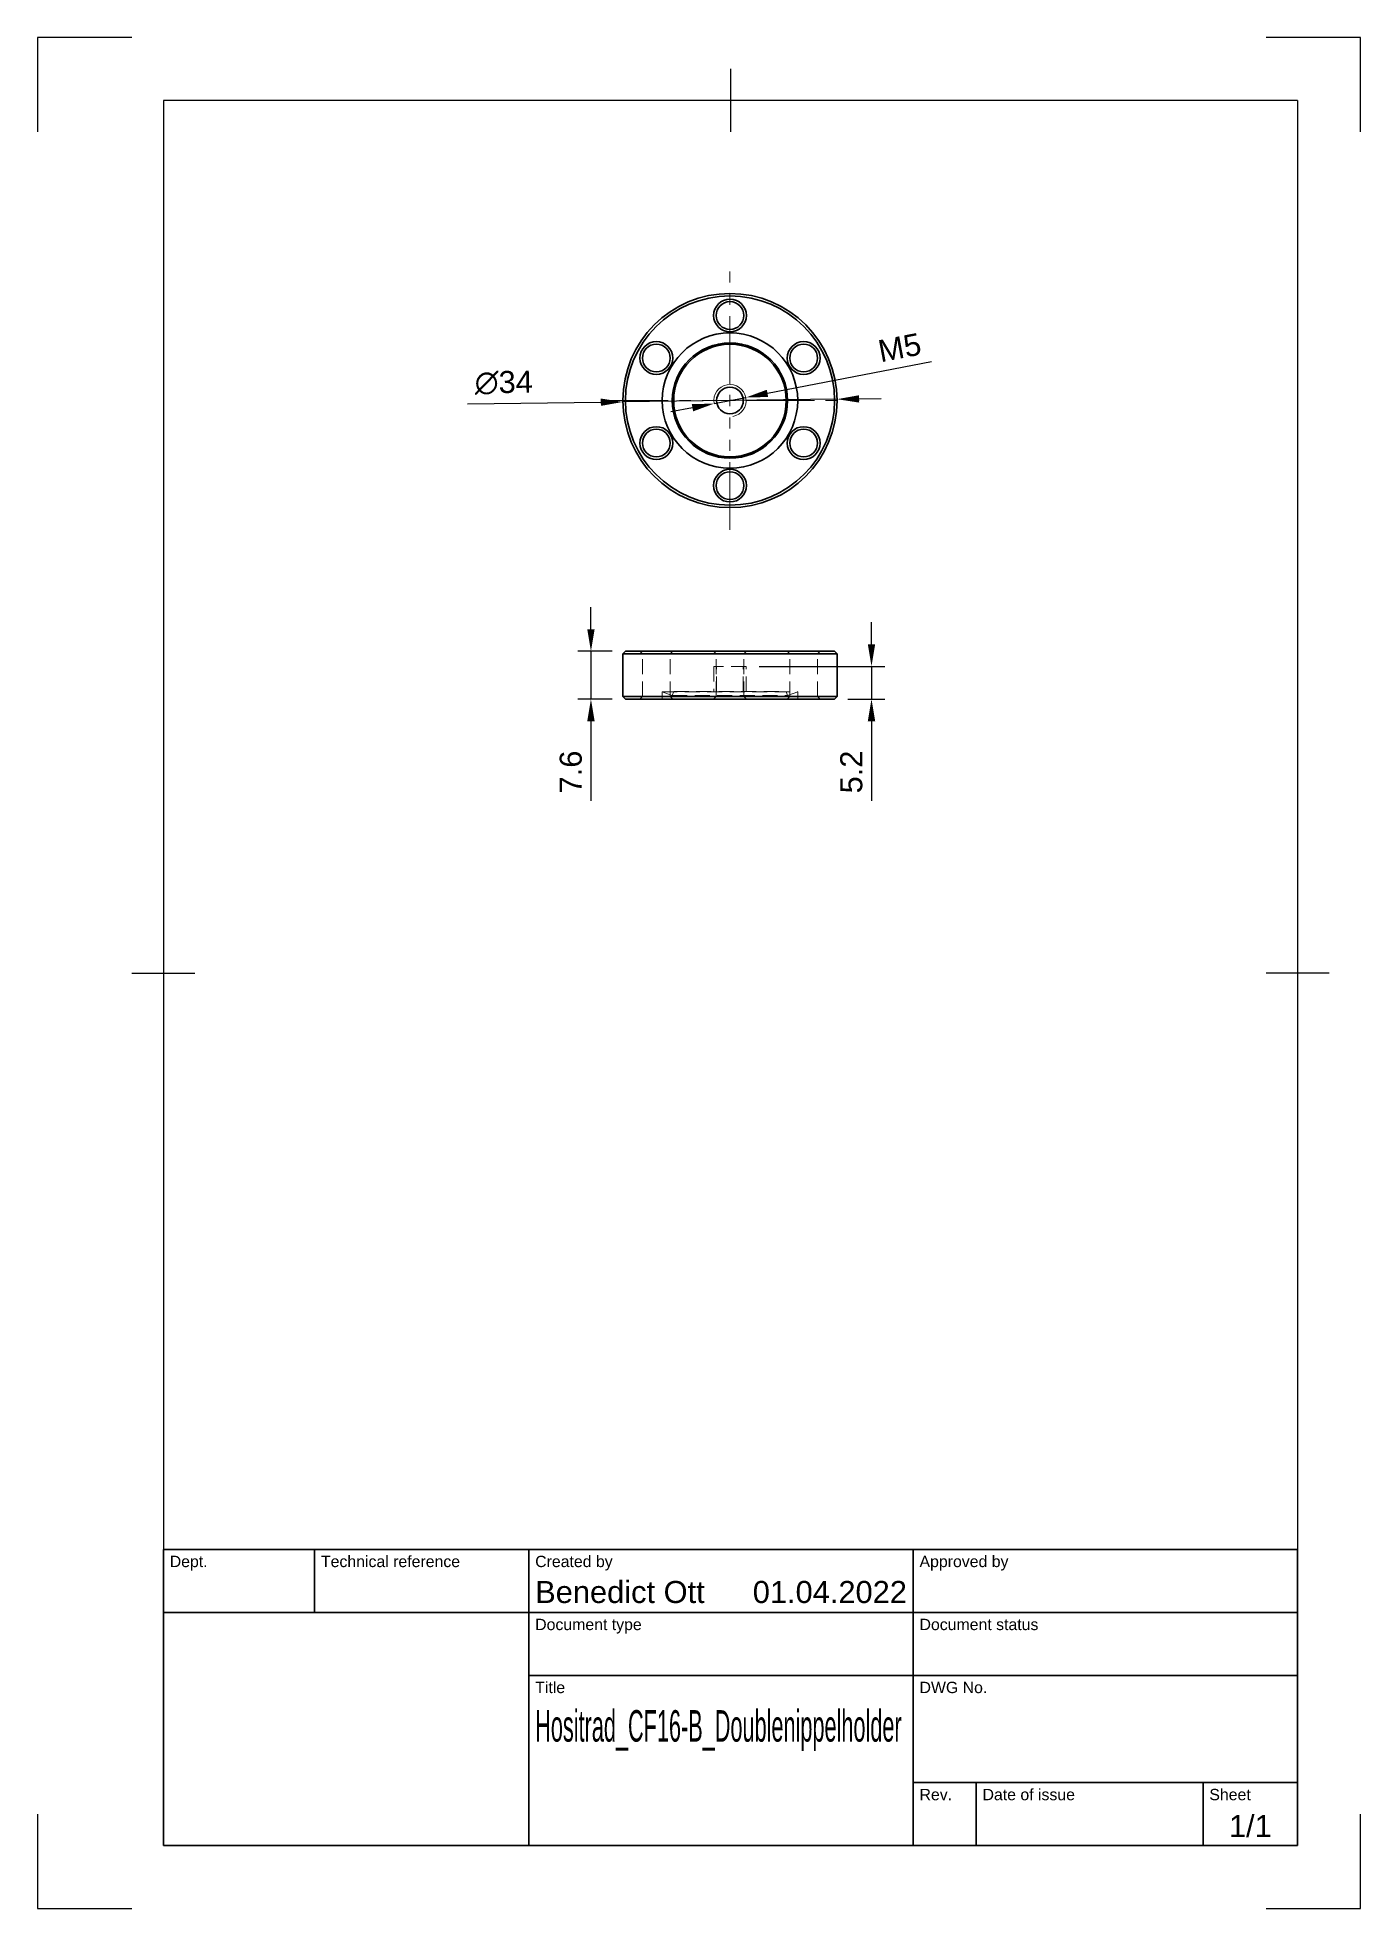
# Model space of a CAD drawing. Header units: millimetres. Extents: x 0 to 210, y 0 to 297.
import ezdxf
from ezdxf.enums import TextEntityAlignment as Align

# ---------------------------------------------------------------- set-up
doc = ezdxf.new("R2010")
doc.units = ezdxf.units.MM
doc.header["$LTSCALE"] = 0.75
doc.linetypes.add('CENTER2', pattern=[28.575, 19.05, -3.175, 3.175, -3.175])
doc.linetypes.add('HIDDEN2', pattern=[4.7625, 3.175, -1.5875])
for name, color, linetype, lineweight in [('Border', 7, 'Continuous', 25), ('FD_Dimensions', 7, 'Continuous', 18), ('Hidden', 7, 'HIDDEN2', 18), ('Hidden Narrow', 7, 'HIDDEN2', 18), ('Smart Centers', 7, 'CENTER2', 18), ('TitleBlock', 7, 'Continuous', 35), ('Visible', 7, 'Continuous', 35), ('Visible Narrow', 7, 'Continuous', 18)]:
    doc.layers.add(name, color=color, linetype=linetype, lineweight=lineweight)
doc.styles.add('FusionTitle', font='arial.ttf')
doc.styles.get("Standard").update_dxf_attribs({"font": 'arial.ttf'})
doc.dimstyles.new('Dim-ISO-25', dxfattribs={"dimtxt": 3.5, "dimasz": 3.5, "dimexe": 2.1, "dimexo": 2.1, "dimgap": 1.4, "dimtad": 1, "dimzin": 12, "dimdsep": 46, "dimtxsty": 'Standard', "dimcen": 0, "dimazin": 3, "dimtp": 0.1, "dimtm": 0.1, "dimtfac": 0.714286, "dimtmove": 0, "dimatfit": 3, "dimfxl": 1, "dimtzin": 12, "dimarcsym": 0})

# ---------------------------------------------------------------- blocks, each defined once
blk = doc.blocks.new('ISO_TITLEBLOCK')
at = {"layer": 'TitleBlock'}
for p, q in [((0, 47), (-180, 47)), ((-180, 47), (-180, 0)), ((-156, 37), (-156, 47)), ((-122, 0), (-122, 47)), ((-61, 0), (-61, 47)), ((0, 0), (0, 47)), ((-180, 37), (0, 37)), ((-122, 27), (0, 27)), ((-61, 10), (0, 10)), ((-51, 0), (-51, 10)), ((-15, 0), (-15, 10)), ((-180, 0), (0, 0))]:
    blk.add_line(p, q, dxfattribs=at)
at = {"layer": 'TitleBlock', "style": 'FusionTitle'}
for s, p in [('Dept.', (-179, 46)), ('Technical reference', (-155, 46)), ('Created by', (-121, 46)), ('Approved by', (-60, 46)), ('Document type', (-121, 36)), ('Document status', (-60, 36)), ('Title', (-121, 26)), ('DWG No.', (-60, 26)), ('Rev.', (-60, 9)), ('Date of issue', (-50, 9)), ('Sheet', (-14, 9))]:
    blk.add_text(s, height=1.8, dxfattribs=at).set_placement(p, align=Align.TOP_LEFT)
for tag, height, p in [('DEPT', 3.5, (-179, 42)), ('TECHNICAL_REFERENCE', 3.5, (-155, 42)), ('CREATED_BY', 3.5, (-121, 42)), ('APPROVED_BY', 3.5, (-60, 42)), ('DOCUMENT_TYPE', 3.5, (-121, 32)), ('DOCUMENT_STATUS', 3.5, (-60, 32)), ('TITLE_1', 5, (-121, 21.5)), ('TITLE_2', 5, (-121, 14)), ('TITLE_3', 5, (-121, 6.5)), ('DATE_OF_ISSUE', 3.5, (-50, 5))]:
    blk.add_attdef(tag, text='', height=height, dxfattribs=at).set_placement(p, align=Align.TOP_LEFT)
for tag, p in [('CREATED_DATE', (-62, 42)), ('APPROVED_DATE', (-0.99, 42))]:
    blk.add_attdef(tag, text='', height=3.5, dxfattribs=at).set_placement(p, align=Align.TOP_RIGHT)
for tag, height, p in [('DRAWING_NUMBER', 5, (-30.5, 19.75)), ('REV', 3.5, (-56, 4.85)), ('SHEET', 3.5, (-7.5, 4.85))]:
    blk.add_attdef(tag, text='', height=height, dxfattribs=at).set_placement(p, align=Align.TOP_CENTER)
blk = doc.blocks.new('ISO_A4(P)_SHEET')
at = {"layer": 'Border'}
for p, q in [((110, 292), (110, 282)), ((200, 287), (20, 287)), ((20, 287), (20, 10)), ((200, 287), (200, 10)), ((15, 148.5), (25, 148.5)), ((205, 148.5), (195, 148.5)), ((20, 10), (200, 10))]:
    blk.add_line(p, q, dxfattribs=at)
at = {"layer": 'Defpoints'}
for p, q in [((15, 297), (0, 297)), ((0, 297), (0, 282)), ((210, 297), (195, 297)), ((210, 282), (210, 297)), ((0, 15), (0, 0)), ((210, 0), (210, 15)), ((0, 0), (15, 0)), ((195, 0), (210, 0))]:
    blk.add_line(p, q, dxfattribs=at)
blk = doc.blocks.new('*U5')
at = {"layer": 'Smart Centers', "color": 0, "ltscale": 0.75, "transparency": 16777216}
for p, q in [((0, 2.678906), (0, 20.5)), ((-20.5, 0), (-2.678906, 0)), ((2.678906, 0), (20.5, 0)), ((0, -20.5), (0, -2.678906))]:
    blk.add_line(p, q, dxfattribs=at)
at = {"layer": 'Smart Centers', "color": 0, "linetype": 'Continuous', "ltscale": 0.75, "transparency": 16777216}
for p, q in [((-0.892969, 0), (0.892969, 0)), ((0, -0.892969), (0, 0.892969))]:
    blk.add_line(p, q, dxfattribs=at)
blk = doc.blocks.new('*D10')
at = {"layer": 'Defpoints', "color": 0, "transparency": 16777216}
for p in [(92.916458, 239.143569), (126.913679, 239.578301)]:
    blk.add_point(p, dxfattribs=at)
at = {"layer": 'FD_Dimensions', "lineweight": -2, "transparency": 16777216}
for p, q in [((68.255501, 238.828222), (89.416745, 239.098817)), ((126.913679, 239.578301), (92.916458, 239.143569)), ((130.413393, 239.623053), (133.913107, 239.667804))]:
    blk.add_line(p, q, dxfattribs=at)
at = {"layer": 'FD_Dimensions', "transparency": 16777216}
for points in [[(89.409286, 239.682103), (89.424203, 238.515531), (92.916458, 239.143569)], [(130.405934, 240.206338), (130.420852, 239.039767), (126.913679, 239.578301)]]:
    blk.add_solid(points, dxfattribs=at)
at = {"layer": 'FD_Dimensions', "color": 0, "transparency": 16777216, "insert": (74.016674, 242.187051), "char_height": 3.5, "attachment_point": 5, "rotation": 0.73260399}
blk.add_mtext('∅34', dxfattribs=at)
blk = doc.blocks.new('*D11')
at = {"layer": 'Defpoints', "color": 0, "transparency": 16777216}
for p in [(107.400874, 238.878828), (112.429263, 239.843041)]:
    blk.add_point(p, dxfattribs=at)
at = {"layer": 'FD_Dimensions', "lineweight": -2, "transparency": 16777216}
for p, q in [((141.876672, 245.489693), (115.866638, 240.502171)), ((103.963499, 238.219699), (100.526124, 237.560569)), ((107.400874, 238.878828), (112.429263, 239.843041))]:
    blk.add_line(p, q, dxfattribs=at)
at = {"layer": 'FD_Dimensions', "transparency": 16777216}
for points in [[(115.756783, 241.075067), (115.976493, 239.929275), (112.429263, 239.843041)], [(103.853644, 238.792595), (104.073354, 237.646803), (107.400874, 238.878828)]]:
    blk.add_solid(points, dxfattribs=at)
at = {"layer": 'FD_Dimensions', "color": 0, "transparency": 16777216, "insert": (136.841839, 247.762021), "char_height": 3.5, "attachment_point": 5, "rotation": 10.85493413}
blk.add_mtext('M5', dxfattribs=at)
blk = doc.blocks.new('*D12')
at = {"layer": 'Defpoints', "color": 0, "transparency": 16777216}
for p in [(112.475069, 197.172343), (126.515069, 191.972343), (132.377107, 191.972343)]:
    blk.add_point(p, dxfattribs=at)
at = {"layer": 'FD_Dimensions', "lineweight": -2, "transparency": 16777216}
for p, q in [((132.377107, 200.672343), (132.377107, 204.172343)), ((114.575069, 197.172343), (134.477107, 197.172343)), ((132.377107, 197.172343), (132.377107, 191.972343)), ((128.615069, 191.972343), (134.477107, 191.972343)), ((132.377107, 188.472343), (132.377107, 175.836054))]:
    blk.add_line(p, q, dxfattribs=at)
at = {"layer": 'FD_Dimensions', "transparency": 16777216}
for points in [[(131.793774, 200.672343), (132.96044, 200.672343), (132.377107, 197.172343)], [(131.793774, 188.472343), (132.96044, 188.472343), (132.377107, 191.972343)]]:
    blk.add_solid(points, dxfattribs=at)
at = {"layer": 'FD_Dimensions', "color": 0, "transparency": 16777216, "insert": (129.190102, 180.404199), "char_height": 3.5, "attachment_point": 5, "rotation": 90}
blk.add_mtext('5.2', dxfattribs=at)
blk = doc.blocks.new('*D13')
at = {"layer": 'Defpoints', "color": 0, "transparency": 16777216}
for p in [(93.315069, 199.572343), (87.848904, 191.972343), (93.315069, 191.972343)]:
    blk.add_point(p, dxfattribs=at)
at = {"layer": 'FD_Dimensions', "lineweight": -2, "transparency": 16777216}
for p, q in [((87.848904, 203.072343), (87.848904, 206.572343)), ((91.215069, 199.572343), (85.748904, 199.572343)), ((87.848904, 199.572343), (87.848904, 191.972343)), ((91.215069, 191.972343), (85.748904, 191.972343)), ((87.848904, 188.472343), (87.848904, 175.831279))]:
    blk.add_line(p, q, dxfattribs=at)
at = {"layer": 'FD_Dimensions', "transparency": 16777216}
for points in [[(87.26557, 203.072343), (88.432237, 203.072343), (87.848904, 199.572343)], [(87.26557, 188.472343), (88.432237, 188.472343), (87.848904, 191.972343)]]:
    blk.add_solid(points, dxfattribs=at)
at = {"layer": 'FD_Dimensions', "color": 0, "transparency": 16777216, "insert": (84.661898, 180.401811), "char_height": 3.5, "attachment_point": 5, "rotation": 90}
blk.add_mtext('7.6', dxfattribs=at)

msp = doc.modelspace()

# ---------------------------------------------------------------- linework, layer by layer
at = {"layer": 'Hidden', "extrusion": (-1e-16, -1, 2.967e-13)}
for p, q in [((96.023726, 199.172343), (95.623726, 199.572343)), ((96.023726, 192.372343), (96.023726, 199.172343)), ((100.423726, 199.172343), (100.823726, 199.572343)), ((100.423726, 192.372343), (100.423726, 199.172343)), ((107.715069, 199.172343), (107.315069, 199.572343)), ((107.715069, 192.372343), (107.715069, 199.172343)), ((112.115069, 199.172343), (112.515069, 199.572343)), ((112.115069, 192.372343), (112.115069, 199.172343)), ((119.406412, 199.172343), (119.006412, 199.572343)), ((119.406412, 192.372343), (119.406412, 199.172343)), ((123.806412, 199.172343), (124.206412, 199.572343)), ((123.806412, 192.372343), (123.806412, 199.172343)), ((112.475069, 197.172343), (107.355069, 197.172343)), ((107.798069, 193.172343), (107.798069, 197.172343)), ((112.032069, 193.172343), (112.032069, 197.172343)), ((99.165069, 193.154696), (120.665069, 193.154696)), ((99.165069, 193.154696), (99.165069, 191.972343)), ((100.765069, 192.572343), (99.165069, 193.154696)), ((100.983451, 193.172343), (100.765069, 192.572343)), ((100.983451, 193.172343), (118.846687, 193.172343)), ((118.846687, 193.172343), (119.065069, 192.572343)), ((119.065069, 192.572343), (120.665069, 193.154696)), ((120.665069, 193.154696), (120.665069, 191.972343)), ((96.023726, 192.372343), (95.623726, 191.972343)), ((100.423726, 192.372343), (100.823726, 191.972343)), ((100.765069, 192.572343), (119.065069, 192.572343)), ((107.715069, 192.372343), (107.315069, 191.972343)), ((112.115069, 192.372343), (112.515069, 191.972343)), ((119.406412, 192.372343), (119.006412, 191.972343)), ((123.806412, 192.372343), (124.206412, 191.972343))]:
    msp.add_line(p, q, dxfattribs=at)
at = {"layer": 'Hidden Narrow', "extrusion": (-1e-16, -1, 2.967e-13)}
for p, q in [((107.355069, 197.172343), (107.355069, 193.172343)), ((112.475069, 193.172343), (112.475069, 197.172343))]:
    msp.add_line(p, q, dxfattribs=at)
at = {"layer": 'Visible', "extrusion": (-1e-16, -1, 2.967e-13)}
for p, q in [((93.315069, 199.572343), (92.915069, 199.172343)), ((92.915069, 199.172343), (126.915069, 199.172343)), ((92.915069, 199.172343), (92.915069, 192.372343)), ((126.515069, 199.572343), (93.315069, 199.572343)), ((126.515069, 199.572343), (126.915069, 199.172343)), ((126.915069, 199.172343), (126.915069, 192.372343)), ((126.915069, 192.372343), (92.915069, 192.372343)), ((93.315069, 191.972343), (92.915069, 192.372343)), ((93.315069, 191.972343), (126.515069, 191.972343)), ((126.515069, 191.972343), (126.915069, 192.372343))]:
    msp.add_line(p, q, dxfattribs=at)
at = {"layer": 'Visible', "extrusion": (0, 0, -1)}
for centre, radius in [((-109.915069, 239.360935), 17), ((-109.915069, 252.860935), 2.6), ((-98.223726, 246.110935), 2.6), ((-121.606412, 246.110935), 2.6), ((-109.915069, 239.360935), 2.117), ((-98.223726, 232.610935), 2.6), ((-121.606412, 232.610935), 2.6), ((-109.915069, 225.860935), 2.6)]:
    msp.add_circle(centre, radius, dxfattribs=at)
at = {"layer": 'Visible'}
for centre, radius in [((109.915069, 239.360935), 16.6), ((109.915069, 252.860935), 2.2), ((109.915069, 239.360935), 10.75), ((98.223726, 246.110935), 2.2), ((109.915069, 239.360935), 9.15), ((109.915069, 239.360935), 8.931618), ((121.606412, 246.110935), 2.2), ((98.223726, 232.610935), 2.2), ((121.606412, 232.610935), 2.2), ((109.915069, 225.860935), 2.2)]:
    msp.add_circle(centre, radius, dxfattribs=at)
at = {"layer": 'Visible Narrow', "extrusion": (0, 0, -1)}
msp.add_arc((-109.915069, 239.360935), 2.56, 350, 260, dxfattribs=at)

# ---------------------------------------------------------------- block references
at = {"layer": 'Border'}
msp.add_blockref('ISO_A4(P)_SHEET', (0, 0), dxfattribs=at)
at = {"layer": 'Smart Centers', "ltscale": 0.75}
msp.add_blockref('*U5', (109.915069, 239.360935), dxfattribs=at)
at = {"layer": 'TitleBlock'}
ref = msp.add_blockref('ISO_TITLEBLOCK', (200, 10), dxfattribs=at)
ref.add_attrib('CREATED_DATE', '01.04.2022', dxfattribs={"height": 3.5, "style": 'FusionTitle'}).set_placement((138, 52), align=Align.TOP_RIGHT)
ref.add_attrib('SHEET', '1/1', dxfattribs={"height": 3.5, "style": 'FusionTitle'}).set_placement((192.5, 14.85), align=Align.TOP_CENTER)
ref.add_attrib('TITLE_1', 'Hositrad_CF16-B_Doublenippelholder', dxfattribs={"height": 5, "style": 'FusionTitle', "width": 0.492797}).set_placement((79, 31.5), align=Align.TOP_LEFT)
ref.add_attrib('CREATED_BY', 'Benedict Ott', dxfattribs={"height": 3.5, "style": 'FusionTitle'}).set_placement((79, 52), align=Align.TOP_LEFT)

# ---------------------------------------------------------------- dimensions: what is measured, and where the dimension line sits
at = {"layer": 'FD_Dimensions'}
dim = msp.add_diameter_dim_2p(p1=(107.400874, 238.878828), p2=(112.429263, 239.843041), text='M5', dimstyle='Dim-ISO-25', override={"dimlfac": 1, "dimclrd": 256, "dimclre": 256}, dxfattribs=at)
dim.commit()
dim.dimension.update_dxf_attribs({"geometry": '*D11', "text_midpoint": (137.440676, 244.639074), "dimtype": 163})
dim = msp.add_diameter_dim_2p(p1=(126.913679, 239.578301), p2=(92.916458, 239.143569), dimstyle='Dim-ISO-25', override={"dimlfac": 1, "dimclrd": 256, "dimclre": 256}, dxfattribs=at)
dim.commit()
dim.dimension.update_dxf_attribs({"geometry": '*D10', "text_midpoint": (74.058676, 238.902429), "dimtype": 163})
for base, p1, p2, picture, middle in [((87.848904, 191.972343), (93.315069, 199.572343), (93.315069, 191.972343), '*D13', (84.661898, 180.401811)), ((132.377107, 191.972343), (112.475069, 197.172343), (126.515069, 191.972343), '*D12', (129.190102, 180.404199))]:
    dim = msp.add_linear_dim(base=base, p1=p1, p2=p2, angle=270, dimstyle='Dim-ISO-25', override={"dimlfac": 1, "dimclrd": 256, "dimclre": 256}, dxfattribs=at)
    dim.commit()
    dim.dimension.update_dxf_attribs({"geometry": picture, "text_midpoint": middle})

doc.saveas('drawing.dxf')
